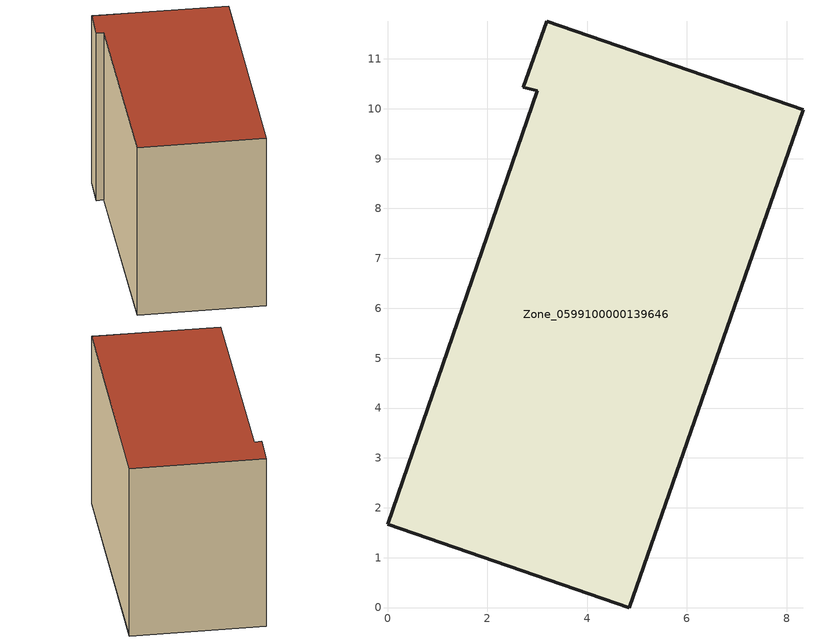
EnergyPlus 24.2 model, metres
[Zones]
Zone_0599100000139646
 floor ground (C_G): 8.33,9.98 4.85,0 0,1.67 3,10.36 2.72,10.43 3.19,11.75 z0
 wall outside (C_F): 4.85,0 8.33,9.98 3.19,11.75 2.72,10.43 3,10.36 0,1.67 4.85,0 z0:7.56
 roof outside (C_R): 0,1.67 4.85,0 8.33,9.98 3.19,11.75 2.72,10.43 3,10.36 z7.56
[BUILDING]
Pand.0599100000139646: North Axis=0; Terrain=City; Loads Convergence Tolerance Value=0.04; Temperature Convergence Tolerance Value=0.4; Solar Distribution=FullExterior; Maximum Number of Warmup Days=25; Minimum Number of Warmup Days=1
[Site:Location]
Rotterdam.The.Hague.AP_ZH_NLD Design_Conditions: Latitude=51.96; Longitude=4.45; Time Zone=1; Elevation=-4.5
[SITE:GROUNDTEMPERATURE:BUILDINGSURFACE]
18, 18, 18, 18, 18, 18, 18, 18, 18, 18, 18, 18
[MATERIAL] Thermal Absorptance=0.9; Solar Absorptance=0.7; Visible Absorptance=0.7
Name | Roughness | Thickness | Conductivity | Density | Specific Heat
G.TI.1975-1991 | MediumSmooth | 0.15 | 0.288461 | 540 | 1210
F.TI.1975-1991 | Rough | 0.3 | 0.230769 | 1920 | 840
R.TI.1975-1991 | MediumRough | 0.2 | 0.153846 | 1500 | 1000
[CONSTRUCTION]
C_G: G.TI.1975-1991
C_F: F.TI.1975-1991
C_R: R.TI.1975-1991
[ZONE]
Zone_0599100000139646: Type=1; Multiplier=1; Ceiling Height=Autocalculate; Volume=Autocalculate; Floor Area=autocalculate; Part of Total Floor Area=Yes
[ZONEINFILTRATION:DESIGNFLOWRATE]
Infil_Zone_0599100000139646: Zone or ZoneList or Space or SpaceList=Zone_0599100000139646; Schedule=AlwaysOn; Design Flow Rate Calculation Method=Flow/Area; Flow Rate per Floor Area=0.003; Constant Term Coefficient=1; Temperature Term Coefficient=0; Velocity Term Coefficient=0; Velocity Squared Term Coefficient=0
[HVACTEMPLATE:ZONE:IDEALLOADSAIRSYSTEM]
Zone_0599100000139646: Maximum Heating Supply Air Temperature=50; Minimum Cooling Supply Air Temperature=13; Maximum Heating Supply Air Humidity Ratio=0.0156; Minimum Cooling Supply Air Humidity Ratio=0.0077; Heating Limit=NoLimit; Cooling Limit=NoLimit; Dehumidification Control Type=ConstantSensibleHeatRatio; Cooling Sensible Heat Ratio=0.7; Dehumidification Setpoint=60; Humidification Control Type=None; Humidification Setpoint=30; Outdoor Air Method=None; Outdoor Air Flow Rate per Person=0.00944; Outdoor Air Flow Rate per Zone Floor Area=0; Outdoor Air Flow Rate per Zone=0; Demand Controlled Ventilation Type=None; Outdoor Air Economizer Type=NoEconomizer; Heat Recovery Type=None; Sensible Heat Recovery Effectiveness=0.7; Latent Heat Recovery Effectiveness=0.65
[ZONECONTROL:THERMOSTAT]
ThermostatControl_Zone_0599100000139646: Zone or ZoneList=Zone_0599100000139646; Control Type Schedule=DualSetpointControlType; Control 1=Thermostat_Zone_0599100000139646; Temperature Difference Between Cutout And Setpoint=0
[THERMOSTATSETPOINT:DUALSETPOINT]
Thermostat_Zone_0599100000139646: Heating Setpoint Temperature Schedule=HeatingSetpoint_Zone_0599100000139646; Cooling Setpoint Temperature Schedule=CoolingSetpoint_Zone_0599100000139646
[SCHEDULE:COMPACT]
HeatingSetpoint_Zone_0599100000139646: Through: 12/31, For: AllDays, Until: 24:00, 21
CoolingSetpoint_Zone_0599100000139646: Through: 12/31, For: AllDays, Until: 24:00, 24
DualSetpointControlType: Through: 12/31, For: AllDays, Until: 24:00, 4
AlwaysOn: Through: 12/31, For: AllDays, Until: 24:00, 1
